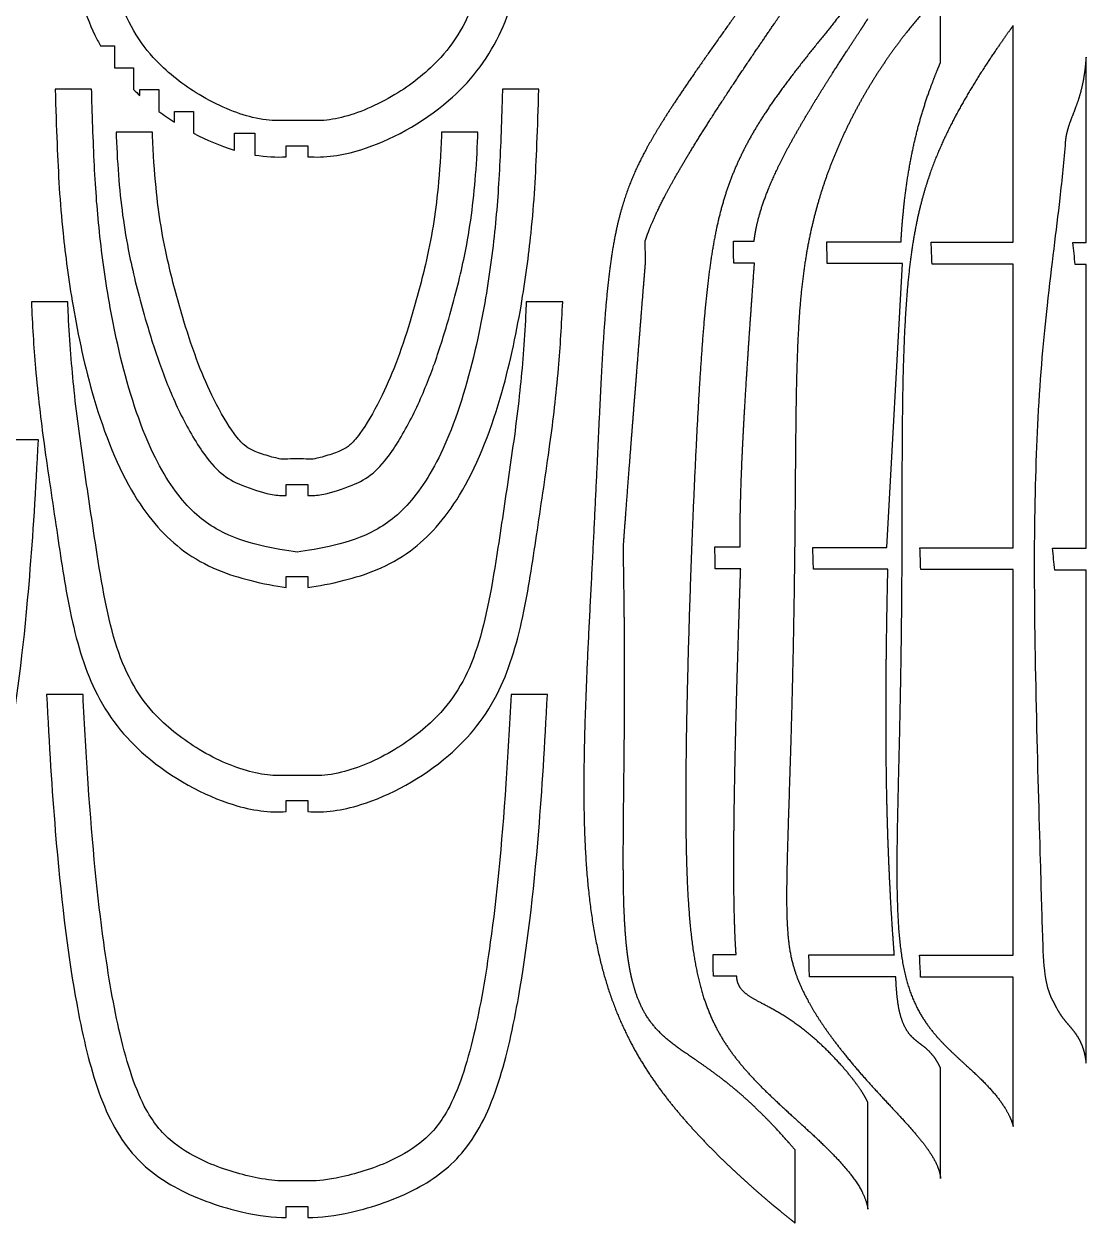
# Model space of a CAD drawing. Header units: millimetres. Extents: x -257 to -2, y -273 to -2.
# Drawn here: x -147.5 to -1.5, y -259.4 to -94.6 of the extents above; entities that cross this region are included whole.
import ezdxf

# ---------------------------------------------------------------- set-up
doc = ezdxf.new("R2010")
doc.units = ezdxf.units.MM
doc.layers.get('0').update_dxf_attribs({"linetype": 'CONTINUOUS'})

msp = doc.modelspace()

# ---------------------------------------------------------------- linework, layer by layer
for p, q in [((-21.5, -99.84), (-21.5, -90.35)), ((-11.5, -124.56), (-11.5, -94.76)), ((-137.02, -97.58), (-135.08, -97.58)), ((-135.08, -97.58), (-135.08, -100.58)), ((-1.5, -124.62), (-1.5, -99.15)), ((-135.08, -100.58), (-132.48, -100.58)), ((-132.48, -100.58), (-132.48, -103.58)), ((-138.25, -103.53), (-143.25, -103.53)), ((-131.6, -104.42), (-131.6, -103.58)), ((-131.6, -103.58), (-128.99, -103.58)), ((-128.99, -103.58), (-128.99, -106.58)), ((-76.75, -103.53), (-81.75, -103.53)), ((-126.85, -108.06), (-126.85, -106.58)), ((-126.85, -106.58), (-124.23, -106.58)), ((-124.23, -106.58), (-124.23, -109.58)), ((-107.58, -107.85), (-112.6, -107.85)), ((-134.86, -109.46), (-134.86, -110.02)), ((-129.86, -109.46), (-134.86, -109.46)), ((-129.86, -109.93), (-129.86, -109.46)), ((-118.61, -109.58), (-115.79, -109.58)), ((-118.61, -111.91), (-118.61, -109.58)), ((-115.79, -109.58), (-115.79, -112.58)), ((-90.14, -109.46), (-90.14, -109.93)), ((-85.14, -109.46), (-90.14, -109.46)), ((-85.14, -110.02), (-85.14, -109.46)), ((-111.5, -112.81), (-111.5, -111.31)), ((-111.5, -111.31), (-108.5, -111.31)), ((-108.5, -111.31), (-108.5, -112.81)), ((-4.35, -110.74), (-4.35, -110.78)), ((-49.99, -124.44), (-49.64, -124.44)), ((-49.96, -126.22), (-49.99, -124.44)), ((-49.64, -124.44), (-47.14, -124.44)), ((-37.15, -124.5), (-26.94, -124.5)), ((-22.79, -124.56), (-11.5, -124.56)), ((-3.31, -124.62), (-1.5, -124.62)), ((-49.94, -127.44), (-49.96, -126.22)), ((-47.09, -127.44), (-49.94, -127.44)), ((-26.76, -127.5), (-37.09, -127.5)), ((-28.9, -166.5), (-26.76, -127.5)), ((-11.5, -127.56), (-22.68, -127.56)), ((-11.5, -166.56), (-11.5, -127.56)), ((-1.5, -127.62), (-2.98, -127.62)), ((-1.5, -166.62), (-1.5, -127.62)), ((-141.53, -132.75), (-146.53, -132.75)), ((-73.47, -132.75), (-78.47, -132.75)), ((-145.57, -151.71), (-150.57, -151.71)), ((-111.5, -157.87), (-108.5, -157.87)), ((-111.5, -159.37), (-111.5, -157.87)), ((-108.5, -157.87), (-108.5, -159.37)), ((-52.54, -166.44), (-51.57, -166.44)), ((-51.57, -166.44), (-49.07, -166.44)), ((-39.07, -166.5), (-28.9, -166.5)), ((-24.34, -166.56), (-11.5, -166.56)), ((-6.11, -166.62), (-1.5, -166.62)), ((-48.99, -169.44), (-52.48, -169.44)), ((-28.75, -169.5), (-38.99, -169.5)), ((-11.5, -169.56), (-24.23, -169.56)), ((-11.5, -222.56), (-11.5, -169.56)), ((-1.5, -169.62), (-5.79, -169.62)), ((-1.5, -237.41), (-1.5, -169.62)), ((-111.5, -172), (-111.5, -170.5)), ((-111.5, -170.5), (-108.5, -170.5)), ((-108.5, -170.5), (-108.5, -172)), ((-139.43, -186.71), (-144.43, -186.71)), ((-75.57, -186.71), (-80.57, -186.71)), ((-107.4, -197.85), (-112.42, -197.85)), ((-111.5, -201.31), (-108.5, -201.31)), ((-111.5, -202.81), (-111.5, -201.31)), ((-108.5, -201.31), (-108.5, -202.81)), ((-52.79, -222.44), (-52.13, -222.44)), ((-52.13, -222.44), (-49.62, -222.44)), ((-39.61, -222.5), (-27.86, -222.5)), ((-24.38, -222.56), (-11.5, -222.56)), ((-49.54, -225.44), (-52.74, -225.44)), ((-27.65, -225.5), (-39.54, -225.5)), ((-11.5, -225.56), (-24.25, -225.56)), ((-11.5, -246.11), (-11.5, -225.56)), ((-5.41, -230.06), (-5.38, -230.12)), ((-21.5, -253.26), (-21.5, -238.08)), ((-31.5, -257.44), (-31.5, -242.78)), ((-41.5, -259.36), (-41.5, -249.32)), ((-108.66, -253.57), (-111.34, -253.57)), ((-111.5, -257.08), (-108.5, -257.08)), ((-111.5, -258.58), (-111.5, -257.08)), ((-108.5, -257.08), (-108.5, -258.58))]:
    msp.add_line(p, q)
for points, degree, knots in [([(-146.53, -42.75), (-146.4, -45.84), (-146.21, -48.94), (-145.96, -51.85), (-145.64, -55.59), (-145.23, -59.03), (-144.78, -62.29), (-144.22, -66.36), (-143.63, -70.2), (-143.05, -74.15), (-142.5, -77.86), (-141.94, -81.66), (-141.2, -85.28), (-140.38, -89.26), (-139.32, -92.95), (-137.79, -96.1), (-137.55, -96.61), (-137.29, -97.1), (-137.02, -97.58)], 3, [-0.8466628, -0.8466628, -0.8466628, -0.8466628, -0.7825089, -0.7825089, -0.7825089, -0.7001477, -0.7001477, -0.7001477, -0.5970616, -0.5970616, -0.5970616, -0.5000062, -0.5000062, -0.5000062, -0.3934263, -0.3934263, -0.3934263, -0.3763878, -0.3763878, -0.3763878, -0.3763878]), ([(-112.6, -107.85), (-113.64, -107.86), (-114.8, -107.73), (-116.12, -107.41), (-118.33, -106.87), (-120.96, -105.78), (-123.47, -104.27), (-125.63, -102.97), (-127.66, -101.39), (-129.32, -99.65), (-131.73, -97.14), (-133.45, -94.24), (-134.77, -90.23), (-136.03, -86.37), (-136.87, -81.51), (-137.63, -76.53), (-138.18, -72.97), (-138.7, -69.4), (-139.22, -65.83), (-139.74, -62.34), (-140.24, -58.82), (-140.64, -54.96), (-140.98, -51.74), (-141.26, -48.25), (-141.44, -44.64), (-141.47, -44.01), (-141.5, -43.38), (-141.53, -42.75)], 3, [0.0355399, 0.0355399, 0.0355399, 0.0355399, 0.1002708, 0.1002708, 0.1002708, 0.2092134, 0.2092134, 0.2092134, 0.3030637, 0.3030637, 0.3030637, 0.4390329, 0.4390329, 0.4390329, 0.5698203, 0.5698203, 0.5698203, 0.6633914, 0.6633914, 0.6633914, 0.755166, 0.755166, 0.755166, 0.831848, 0.831848, 0.831848, 0.8451793, 0.8451793, 0.8451793, 0.8451793]), ([(-108.5, -112.81), (-106.27, -112.98), (-103.83, -112.66), (-101.22, -111.86), (-97.19, -110.61), (-92.79, -108.22), (-89.16, -105.1), (-86.29, -102.63), (-83.94, -99.69), (-82.21, -96.1), (-80.68, -92.95), (-79.62, -89.26), (-78.8, -85.28), (-78.06, -81.66), (-77.5, -77.86), (-76.95, -74.15), (-76.37, -70.2), (-75.78, -66.36), (-75.22, -62.29), (-74.77, -59.03), (-74.36, -55.59), (-74.04, -51.85), (-73.79, -48.94), (-73.6, -45.84), (-73.47, -42.75)], 3, [0.020202, 0.020202, 0.020202, 0.020202, 0.1192752, 0.1192752, 0.1192752, 0.2721365, 0.2721365, 0.2721365, 0.3934263, 0.3934263, 0.3934263, 0.5000062, 0.5000062, 0.5000062, 0.5970616, 0.5970616, 0.5970616, 0.7001477, 0.7001477, 0.7001477, 0.7825089, 0.7825089, 0.7825089, 0.8466628, 0.8466628, 0.8466628, 0.8466628]), ([(-78.47, -42.75), (-78.5, -43.38), (-78.53, -44.01), (-78.56, -44.64), (-78.74, -48.25), (-79.02, -51.74), (-79.36, -54.96), (-79.76, -58.82), (-80.26, -62.34), (-80.78, -65.83), (-81.3, -69.4), (-81.82, -72.97), (-82.37, -76.53), (-83.13, -81.51), (-83.97, -86.37), (-85.23, -90.23), (-86.55, -94.24), (-88.27, -97.14), (-90.68, -99.65), (-92.34, -101.39), (-94.37, -102.97), (-96.53, -104.27), (-99.04, -105.78), (-101.67, -106.87), (-103.88, -107.41), (-105.04, -107.69), (-106.08, -107.83), (-107.02, -107.85)], 3, [-0.8451793, -0.8451793, -0.8451793, -0.8451793, -0.831848, -0.831848, -0.831848, -0.755166, -0.755166, -0.755166, -0.6633914, -0.6633914, -0.6633914, -0.5698203, -0.5698203, -0.5698203, -0.4390329, -0.4390329, -0.4390329, -0.3030637, -0.3030637, -0.3030637, -0.2092134, -0.2092134, -0.2092134, -0.1002708, -0.1002708, -0.1002708, -0.043393, -0.043393, -0.043393, -0.043393]), ([(-47.14, -124.44), (-47.11, -124.1), (-47.01, -123.39), (-46.81, -122.29), (-46.43, -120.73), (-45.75, -118.64), (-44.86, -116.41), (-43.77, -114.06), (-42.52, -111.62), (-41.13, -109.13), (-39.67, -106.65), (-38.2, -104.25), (-36.77, -101.97), (-35.43, -99.88), (-34.21, -98.01), (-33.14, -96.37), (-32.41, -95.25), (-31.93, -94.52), (-31.64, -94.08), (-31.5, -93.87)], 5, [-0.9978198, -0.9978198, -0.9978198, -0.9978198, -0.9978198, -0.9978198, -0.9333333, -0.8666667, -0.8, -0.7333333, -0.6666667, -0.6, -0.5333333, -0.4666667, -0.4, -0.3333333, -0.2666667, -0.2, -0.1333333, -0.0666667, 0, 0, 0, 0, 0, 0]), ([(-1.5, -99.15), (-1.52, -99.42), (-1.56, -99.97), (-1.64, -100.78), (-1.78, -101.84), (-2.03, -103.1), (-2.34, -104.32), (-2.72, -105.48), (-3.13, -106.59), (-3.56, -107.65), (-3.94, -108.69), (-4.17, -109.51), (-4.28, -110.13), (-4.33, -110.54), (-4.35, -110.74)], 5, [0, 0, 0, 0, 0, 0, 0.1, 0.2, 0.3, 0.4, 0.5, 0.6, 0.7, 0.8, 0.9, 0.9962399, 0.9962399, 0.9962399, 0.9962399, 0.9962399, 0.9962399]), ([(-143.25, -103.53), (-143.18, -106.21), (-143.1, -108.68), (-143, -111.01), (-142.83, -115.26), (-142.62, -119.03), (-142.18, -123.31), (-141.86, -126.36), (-141.43, -129.7), (-140.8, -133.35), (-140.11, -137.37), (-139.18, -141.75), (-137.93, -145.99), (-136.49, -150.91), (-134.62, -155.6), (-132.35, -159.34), (-130.35, -162.63), (-128.05, -165.17), (-125.59, -166.97), (-122.61, -169.16), (-119.38, -170.3), (-116.48, -171.03), (-114.64, -171.5), (-112.95, -171.8), (-111.5, -172)], 3, [-0.8870914, -0.8870914, -0.8870914, -0.8870914, -0.8134813, -0.8134813, -0.8134813, -0.6789986, -0.6789986, -0.6789986, -0.5831378, -0.5831378, -0.5831378, -0.4775496, -0.4775496, -0.4775496, -0.3550334, -0.3550334, -0.3550334, -0.2473184, -0.2473184, -0.2473184, -0.1164092, -0.1164092, -0.1164092, -0.0329322, -0.0329322, -0.0329322, -0.0329322]), ([(-110, -167.14), (-111.37, -166.99), (-113.21, -166.69), (-115.17, -166.21), (-117.05, -165.74), (-118.98, -165.1), (-120.75, -164.14), (-122.61, -163.13), (-124.36, -161.74), (-126.07, -159.62), (-127.8, -157.48), (-129.45, -154.57), (-130.88, -151.09), (-132.53, -147.07), (-133.86, -142.35), (-134.85, -137.77), (-135.67, -133.99), (-136.27, -130.34), (-136.7, -127.05), (-137.18, -123.44), (-137.47, -120.27), (-137.68, -117.14), (-137.9, -113.82), (-138.03, -110.46), (-138.16, -106.58), (-138.19, -105.59), (-138.22, -104.58), (-138.25, -103.53)], 3, [0.0136943, 0.0136943, 0.0136943, 0.0136943, 0.1147153, 0.1147153, 0.1147153, 0.2120295, 0.2120295, 0.2120295, 0.3141993, 0.3141993, 0.3141993, 0.4175023, 0.4175023, 0.4175023, 0.5365862, 0.5365862, 0.5365862, 0.6348118, 0.6348118, 0.6348118, 0.742683, 0.742683, 0.742683, 0.8568454, 0.8568454, 0.8568454, 0.8857859, 0.8857859, 0.8857859, 0.8857859]), ([(-81.75, -103.53), (-81.78, -104.58), (-81.81, -105.59), (-81.84, -106.58), (-81.97, -110.46), (-82.1, -113.82), (-82.32, -117.14), (-82.53, -120.27), (-82.82, -123.44), (-83.3, -127.05), (-83.73, -130.34), (-84.33, -133.99), (-85.15, -137.77), (-86.14, -142.35), (-87.47, -147.07), (-89.12, -151.09), (-90.55, -154.57), (-92.2, -157.48), (-93.93, -159.62), (-95.64, -161.74), (-97.39, -163.13), (-99.25, -164.14), (-101.02, -165.1), (-102.95, -165.74), (-104.83, -166.21), (-106.79, -166.69), (-108.63, -166.99), (-110, -167.14)], 3, [-0.8857859, -0.8857859, -0.8857859, -0.8857859, -0.8568454, -0.8568454, -0.8568454, -0.742683, -0.742683, -0.742683, -0.6348118, -0.6348118, -0.6348118, -0.5365862, -0.5365862, -0.5365862, -0.4175023, -0.4175023, -0.4175023, -0.3141993, -0.3141993, -0.3141993, -0.2120295, -0.2120295, -0.2120295, -0.1147153, -0.1147153, -0.1147153, -0.0136943, -0.0136943, -0.0136943, -0.0136943]), ([(-108.5, -172), (-107.05, -171.8), (-105.36, -171.5), (-103.52, -171.03), (-100.62, -170.3), (-97.39, -169.16), (-94.41, -166.97), (-91.95, -165.17), (-89.65, -162.63), (-87.65, -159.34), (-85.38, -155.6), (-83.51, -150.91), (-82.07, -145.99), (-80.82, -141.75), (-79.89, -137.37), (-79.2, -133.35), (-78.57, -129.7), (-78.14, -126.36), (-77.82, -123.31), (-77.38, -119.03), (-77.17, -115.26), (-77, -111.01), (-76.9, -108.68), (-76.82, -106.21), (-76.75, -103.53)], 3, [0.0329322, 0.0329322, 0.0329322, 0.0329322, 0.1164092, 0.1164092, 0.1164092, 0.2473184, 0.2473184, 0.2473184, 0.3550334, 0.3550334, 0.3550334, 0.4775496, 0.4775496, 0.4775496, 0.5831378, 0.5831378, 0.5831378, 0.6789986, 0.6789986, 0.6789986, 0.8134813, 0.8134813, 0.8134813, 0.8870914, 0.8870914, 0.8870914, 0.8870914]), ([(-134.86, -110.02), (-134.78, -112.1), (-134.66, -114.1), (-134.5, -116.02), (-134.18, -119.82), (-133.7, -123.28), (-132.93, -126.92), (-132.37, -129.57), (-131.65, -132.36), (-130.86, -135.07), (-130.21, -137.32), (-129.54, -139.47), (-128.79, -141.56), (-128.08, -143.53), (-127.28, -145.52), (-126.28, -147.61), (-125.32, -149.61), (-124.18, -151.67), (-123.03, -153.33), (-122.14, -154.61), (-121.27, -155.6), (-120.45, -156.28), (-119.55, -157.04), (-118.67, -157.51), (-117.58, -157.96), (-116.32, -158.47), (-114.82, -158.94), (-113.69, -159.18), (-112.92, -159.33), (-112.36, -159.38), (-111.76, -159.38), (-111.68, -159.38), (-111.59, -159.38), (-111.5, -159.37)], 3, [-0.9993402, -0.9993402, -0.9993402, -0.9993402, -0.9153685, -0.9153685, -0.9153685, -0.7494028, -0.7494028, -0.7494028, -0.6288324, -0.6288324, -0.6288324, -0.5287594, -0.5287594, -0.5287594, -0.4348217, -0.4348217, -0.4348217, -0.345247, -0.345247, -0.345247, -0.2760324, -0.2760324, -0.2760324, -0.1993308, -0.1993308, -0.1993308, -0.1105812, -0.1105812, -0.1105812, -0.0510695, -0.0510695, -0.0510695, -0.0426065, -0.0426065, -0.0426065, -0.0426065]), ([(-110, -154.34), (-110.62, -154.34), (-111.2, -154.37), (-111.54, -154.37), (-112.05, -154.39), (-112.07, -154.39), (-112.45, -154.32), (-112.82, -154.26), (-113.49, -154.09), (-114.24, -153.85), (-114.95, -153.62), (-115.66, -153.35), (-116.13, -153.14), (-116.67, -152.89), (-116.9, -152.74), (-117.27, -152.43), (-117.61, -152.14), (-118.08, -151.64), (-118.65, -150.86), (-119.51, -149.69), (-120.52, -147.97), (-121.39, -146.22), (-122.21, -144.57), (-122.92, -142.94), (-123.53, -141.36), (-124.28, -139.43), (-124.92, -137.49), (-125.56, -135.39), (-126.32, -132.86), (-127.06, -130.17), (-127.65, -127.64), (-128.5, -124), (-129.03, -120.72), (-129.39, -117.06), (-129.61, -114.81), (-129.76, -112.44), (-129.86, -109.93)], 3, [0, 0, 0, 0, 0.0399164, 0.0399164, 0.0399164, 0.0999216, 0.0999216, 0.0999216, 0.1590355, 0.1590355, 0.1590355, 0.2148241, 0.2148241, 0.2148241, 0.278508, 0.278508, 0.278508, 0.3361832, 0.3361832, 0.3361832, 0.4222282, 0.4222282, 0.4222282, 0.5032773, 0.5032773, 0.5032773, 0.6023825, 0.6023825, 0.6023825, 0.7214196, 0.7214196, 0.7214196, 0.8929662, 0.8929662, 0.8929662, 0.9980823, 0.9980823, 0.9980823, 0.9980823]), ([(-124.23, -109.58), (-122.4, -110.54), (-120.56, -111.31), (-118.78, -111.86), (-118.73, -111.87), (-118.67, -111.89), (-118.61, -111.91)], 3, [-0.18668422, -0.18668422, -0.18668422, -0.18668422, -0.11927517, -0.11927517, -0.11927517, -0.11717116, -0.11717116, -0.11717116, -0.11717116]), ([(-90.14, -109.93), (-90.24, -112.44), (-90.39, -114.81), (-90.61, -117.06), (-90.97, -120.72), (-91.5, -124), (-92.35, -127.64), (-92.94, -130.17), (-93.68, -132.86), (-94.44, -135.39), (-95.08, -137.49), (-95.72, -139.43), (-96.47, -141.36), (-97.08, -142.94), (-97.79, -144.57), (-98.61, -146.22), (-99.48, -147.97), (-100.49, -149.69), (-101.35, -150.86), (-101.92, -151.64), (-102.39, -152.14), (-102.73, -152.43), (-103.1, -152.74), (-103.33, -152.89), (-103.87, -153.14), (-104.34, -153.35), (-105.05, -153.62), (-105.76, -153.85), (-106.51, -154.09), (-107.18, -154.26), (-107.55, -154.32), (-107.93, -154.39), (-107.95, -154.39), (-108.46, -154.37), (-108.8, -154.37), (-109.37, -154.34), (-110, -154.34)], 3, [-0.9980823, -0.9980823, -0.9980823, -0.9980823, -0.8929662, -0.8929662, -0.8929662, -0.7214196, -0.7214196, -0.7214196, -0.6023825, -0.6023825, -0.6023825, -0.5032773, -0.5032773, -0.5032773, -0.4222282, -0.4222282, -0.4222282, -0.3361832, -0.3361832, -0.3361832, -0.278508, -0.278508, -0.278508, -0.2148241, -0.2148241, -0.2148241, -0.1590355, -0.1590355, -0.1590355, -0.0999216, -0.0999216, -0.0999216, -0.0399164, -0.0399164, -0.0399164, -0.000119, -0.000119, -0.000119, -0.000119]), ([(-108.5, -159.37), (-108.41, -159.38), (-108.32, -159.38), (-108.24, -159.38), (-107.64, -159.38), (-107.08, -159.33), (-106.31, -159.18), (-105.18, -158.94), (-103.68, -158.47), (-102.42, -157.96), (-101.33, -157.51), (-100.45, -157.04), (-99.55, -156.28), (-98.73, -155.6), (-97.86, -154.61), (-96.97, -153.33), (-95.82, -151.67), (-94.68, -149.61), (-93.72, -147.61), (-92.72, -145.52), (-91.92, -143.53), (-91.21, -141.56), (-90.46, -139.47), (-89.79, -137.32), (-89.14, -135.07), (-88.35, -132.36), (-87.63, -129.57), (-87.07, -126.92), (-86.3, -123.28), (-85.82, -119.82), (-85.5, -116.02), (-85.34, -114.1), (-85.22, -112.1), (-85.14, -110.02)], 3, [0.0426065, 0.0426065, 0.0426065, 0.0426065, 0.0510695, 0.0510695, 0.0510695, 0.1105812, 0.1105812, 0.1105812, 0.1993308, 0.1993308, 0.1993308, 0.2760324, 0.2760324, 0.2760324, 0.345247, 0.345247, 0.345247, 0.4348217, 0.4348217, 0.4348217, 0.5287594, 0.5287594, 0.5287594, 0.6288324, 0.6288324, 0.6288324, 0.7494028, 0.7494028, 0.7494028, 0.9153685, 0.9153685, 0.9153685, 0.9993402, 0.9993402, 0.9993402, 0.9993402]), ([(-4.35, -110.78), (-4.56, -113.3), (-4.81, -115.87), (-5.11, -118.52), (-5.61, -123), (-6.25, -127.68), (-6.86, -133.24), (-7.35, -137.68), (-7.81, -142.74), (-8.13, -148.69), (-8.4, -153.83), (-8.57, -159.67), (-8.61, -166.04), (-8.65, -173.17), (-8.53, -180.97), (-8.36, -188.49), (-8.19, -196.24), (-7.97, -203.63), (-7.8, -209.54), (-7.68, -213.98), (-7.59, -217.57), (-7.49, -220.25), (-7.41, -222.66), (-7.32, -224.34), (-7.08, -225.77), (-6.87, -226.94), (-6.5, -227.98), (-6.07, -228.84), (-5.85, -229.28), (-5.63, -229.67), (-5.41, -230.06)], 3, [0.0537262, 0.0537262, 0.0537262, 0.0537262, 0.1330299, 0.1330299, 0.1330299, 0.2670118, 0.2670118, 0.2670118, 0.3743937, 0.3743937, 0.3743937, 0.4672787, 0.4672787, 0.4672787, 0.5712075, 0.5712075, 0.5712075, 0.6784056, 0.6784056, 0.6784056, 0.7588042, 0.7588042, 0.7588042, 0.8310148, 0.8310148, 0.8310148, 0.8896987, 0.8896987, 0.8896987, 0.91971, 0.91971, 0.91971, 0.91971]), ([(-62.08, -127.39), (-62.09, -126.89), (-62.09, -126.39), (-62.11, -125.39), (-62.11, -124.89), (-62.12, -124.39)], 3, [0, 0, 0, 0, 0.1499331, 0.1499331, 0.2996563, 0.2996563, 0.2996563, 0.2996563]), ([(-37.09, -127.5), (-37.1, -127), (-37.11, -126.5), (-37.13, -125.5), (-37.14, -125), (-37.15, -124.5)], 3, [0, 0, 0, 0, 0.1500624, 0.1500624, 0.300125, 0.300125, 0.300125, 0.300125]), ([(-22.68, -127.56), (-22.7, -127.06), (-22.72, -126.56), (-22.75, -125.56), (-22.77, -125.06), (-22.79, -124.56)], 3, [0, 0, 0, 0, 0.1501304, 0.1501304, 0.3002606, 0.3002606, 0.3002606, 0.3002606]), ([(-2.98, -127.62), (-3.04, -127.12), (-3.09, -126.62), (-3.2, -125.62), (-3.26, -125.12), (-3.31, -124.62)], 3, [0, 0, 0, 0, 0.1509209, 0.1509209, 0.3018176, 0.3018176, 0.3018176, 0.3018176]), ([(-49.07, -166.44), (-49.07, -165.99), (-49.08, -165.03), (-49.07, -163.5), (-49.04, -161.28), (-48.95, -158.19), (-48.82, -154.73), (-48.64, -150.93), (-48.41, -146.79), (-48.13, -142.35), (-47.82, -137.63), (-47.54, -133.67), (-47.32, -130.6), (-47.17, -128.5), (-47.09, -127.44)], 5, [-0.9975379, -0.9975379, -0.9975379, -0.9975379, -0.9975379, -0.9975379, -0.9, -0.8, -0.7, -0.6, -0.5, -0.4, -0.3, -0.2, -0.1, 0, 0, 0, 0, 0, 0]), ([(-146.53, -132.75), (-146.4, -135.84), (-146.21, -138.94), (-145.96, -141.85), (-145.64, -145.59), (-145.23, -149.03), (-144.78, -152.29), (-144.22, -156.36), (-143.63, -160.2), (-143.05, -164.15), (-142.5, -167.86), (-141.94, -171.66), (-141.2, -175.28), (-140.38, -179.26), (-139.32, -182.95), (-137.79, -186.1), (-136.06, -189.69), (-133.71, -192.63), (-130.84, -195.1), (-127.21, -198.22), (-122.81, -200.61), (-118.78, -201.86), (-116.17, -202.66), (-113.73, -202.98), (-111.5, -202.81)], 3, [-0.8466628, -0.8466628, -0.8466628, -0.8466628, -0.7825089, -0.7825089, -0.7825089, -0.7001477, -0.7001477, -0.7001477, -0.5970616, -0.5970616, -0.5970616, -0.5000062, -0.5000062, -0.5000062, -0.3934263, -0.3934263, -0.3934263, -0.2721365, -0.2721365, -0.2721365, -0.1192752, -0.1192752, -0.1192752, -0.020202, -0.020202, -0.020202, -0.020202]), ([(-112.98, -197.85), (-113.92, -197.83), (-114.96, -197.69), (-116.12, -197.41), (-118.33, -196.87), (-120.96, -195.78), (-123.47, -194.27), (-125.63, -192.97), (-127.66, -191.39), (-129.32, -189.65), (-131.73, -187.14), (-133.45, -184.24), (-134.77, -180.23), (-136.03, -176.37), (-136.87, -171.51), (-137.63, -166.53), (-138.18, -162.97), (-138.7, -159.4), (-139.22, -155.83), (-139.74, -152.34), (-140.24, -148.82), (-140.64, -144.96), (-140.98, -141.74), (-141.26, -138.25), (-141.44, -134.64), (-141.47, -134.01), (-141.5, -133.38), (-141.53, -132.75)], 3, [0.043393, 0.043393, 0.043393, 0.043393, 0.1002708, 0.1002708, 0.1002708, 0.2092134, 0.2092134, 0.2092134, 0.3030637, 0.3030637, 0.3030637, 0.4390329, 0.4390329, 0.4390329, 0.5698203, 0.5698203, 0.5698203, 0.6633914, 0.6633914, 0.6633914, 0.755166, 0.755166, 0.755166, 0.831848, 0.831848, 0.831848, 0.8451793, 0.8451793, 0.8451793, 0.8451793]), ([(-108.5, -202.81), (-106.27, -202.98), (-103.83, -202.66), (-101.22, -201.86), (-97.19, -200.61), (-92.79, -198.22), (-89.16, -195.1), (-86.29, -192.63), (-83.94, -189.69), (-82.21, -186.1), (-80.68, -182.95), (-79.62, -179.26), (-78.8, -175.28), (-78.06, -171.66), (-77.5, -167.86), (-76.95, -164.15), (-76.37, -160.2), (-75.78, -156.36), (-75.22, -152.29), (-74.77, -149.03), (-74.36, -145.59), (-74.04, -141.85), (-73.79, -138.94), (-73.6, -135.84), (-73.47, -132.75)], 3, [0.020202, 0.020202, 0.020202, 0.020202, 0.1192752, 0.1192752, 0.1192752, 0.2721365, 0.2721365, 0.2721365, 0.3934263, 0.3934263, 0.3934263, 0.5000062, 0.5000062, 0.5000062, 0.5970616, 0.5970616, 0.5970616, 0.7001477, 0.7001477, 0.7001477, 0.7825089, 0.7825089, 0.7825089, 0.8466628, 0.8466628, 0.8466628, 0.8466628]), ([(-78.47, -132.75), (-78.5, -133.38), (-78.53, -134.01), (-78.56, -134.64), (-78.74, -138.25), (-79.02, -141.74), (-79.36, -144.96), (-79.76, -148.82), (-80.26, -152.34), (-80.78, -155.83), (-81.3, -159.4), (-81.82, -162.97), (-82.37, -166.53), (-83.13, -171.51), (-83.97, -176.37), (-85.23, -180.23), (-86.55, -184.24), (-88.27, -187.14), (-90.68, -189.65), (-92.34, -191.39), (-94.37, -192.97), (-96.53, -194.27), (-99.04, -195.78), (-101.67, -196.87), (-103.88, -197.41), (-105.2, -197.73), (-106.36, -197.86), (-107.4, -197.85)], 3, [-0.8451793, -0.8451793, -0.8451793, -0.8451793, -0.831848, -0.831848, -0.831848, -0.755166, -0.755166, -0.755166, -0.6633914, -0.6633914, -0.6633914, -0.5698203, -0.5698203, -0.5698203, -0.4390329, -0.4390329, -0.4390329, -0.3030637, -0.3030637, -0.3030637, -0.2092134, -0.2092134, -0.2092134, -0.1002708, -0.1002708, -0.1002708, -0.0355399, -0.0355399, -0.0355399, -0.0355399]), ([(-178.5, -223.58), (-176.79, -223.6), (-174.77, -223.35), (-172.54, -222.85), (-169.64, -222.2), (-166.41, -221.11), (-163.59, -219.62), (-160.99, -218.25), (-158.77, -216.53), (-157, -214.34), (-154.98, -211.85), (-153.48, -208.69), (-152.29, -204.99), (-151.15, -201.44), (-150.27, -197.47), (-149.51, -193.15), (-148.38, -186.73), (-147.5, -179.49), (-146.76, -170.46), (-146.3, -164.92), (-145.91, -158.7), (-145.57, -151.71)], 3, [0.0251021, 0.0251021, 0.0251021, 0.0251021, 0.1098905, 0.1098905, 0.1098905, 0.2197623, 0.2197623, 0.2197623, 0.3208732, 0.3208732, 0.3208732, 0.4356364, 0.4356364, 0.4356364, 0.545822, 0.545822, 0.545822, 0.7097618, 0.7097618, 0.7097618, 0.810403, 0.810403, 0.810403, 0.810403]), ([(-65.08, -169.39), (-65.09, -168.89), (-65.09, -168.38), (-65.11, -167.39), (-65.11, -166.89), (-65.12, -166.39)], 3, [0, 0, 0, 0, 0.1502274, 0.1502274, 0.3008276, 0.3008276, 0.3008276, 0.3008276]), ([(-52.48, -169.44), (-52.49, -168.94), (-52.5, -168.44), (-52.52, -167.44), (-52.53, -166.94), (-52.54, -166.44)], 3, [0, 0, 0, 0, 0.1500548, 0.1500548, 0.3001103, 0.3001103, 0.3001103, 0.3001103]), ([(-38.99, -169.5), (-39, -169), (-39.02, -168.5), (-39.04, -167.5), (-39.06, -167), (-39.07, -166.5)], 3, [0, 0, 0, 0, 0.150077, 0.150077, 0.3001541, 0.3001541, 0.3001541, 0.3001541]), ([(-24.23, -169.56), (-24.25, -169.06), (-24.26, -168.56), (-24.3, -167.56), (-24.32, -167.06), (-24.34, -166.56)], 3, [0, 0, 0, 0, 0.1501262, 0.1501262, 0.3002524, 0.3002524, 0.3002524, 0.3002524]), ([(-5.79, -169.62), (-5.84, -169.12), (-5.9, -168.62), (-6.01, -167.62), (-6.06, -167.12), (-6.11, -166.62)], 3, [0, 0, 0, 0, 0.1508155, 0.1508155, 0.3015838, 0.3015838, 0.3015838, 0.3015838]), ([(-64.56, -222.39), (-64.59, -222.1), (-64.73, -220.98), (-64.91, -218.94), (-65.08, -215.82), (-65.15, -211.44), (-65.13, -206.05), (-65.07, -200.38), (-65, -194.5), (-64.95, -188.44), (-64.94, -182.23), (-64.97, -177.16), (-65.02, -173.29), (-65.06, -170.69), (-65.08, -169.39)], 5, [-0.4678654, -0.4678654, -0.4678654, -0.4678654, -0.4678654, -0.4678654, -0.45, -0.4, -0.35, -0.3, -0.25, -0.2, -0.15, -0.1, -0.05, 0, 0, 0, 0, 0, 0]), ([(-49.62, -222.44), (-49.65, -221.96), (-49.72, -220.91), (-49.8, -219.18), (-49.89, -216.53), (-49.94, -212.62), (-49.94, -208.07), (-49.89, -202.9), (-49.79, -197.15), (-49.65, -190.88), (-49.47, -184.16), (-49.29, -178.46), (-49.15, -174.02), (-49.05, -170.98), (-48.99, -169.44)], 5, [-0.9976898, -0.9976898, -0.9976898, -0.9976898, -0.9976898, -0.9976898, -0.9, -0.8, -0.7, -0.6, -0.5, -0.4, -0.3, -0.2, -0.1, 0, 0, 0, 0, 0, 0]), ([(-144.43, -186.71), (-144.09, -193.7), (-143.7, -199.92), (-143.24, -205.46), (-142.5, -214.49), (-141.62, -221.73), (-140.49, -228.15), (-139.73, -232.47), (-138.85, -236.44), (-137.71, -239.99), (-136.52, -243.69), (-135.02, -246.85), (-133, -249.34), (-131.23, -251.53), (-129.01, -253.25), (-126.41, -254.62), (-123.59, -256.11), (-120.36, -257.2), (-117.46, -257.85), (-115.23, -258.35), (-113.21, -258.6), (-111.5, -258.58)], 3, [-0.810403, -0.810403, -0.810403, -0.810403, -0.7097618, -0.7097618, -0.7097618, -0.545822, -0.545822, -0.545822, -0.4356364, -0.4356364, -0.4356364, -0.3208732, -0.3208732, -0.3208732, -0.2197623, -0.2197623, -0.2197623, -0.1098905, -0.1098905, -0.1098905, -0.0251021, -0.0251021, -0.0251021, -0.0251021]), ([(-111.91, -253.57), (-112.85, -253.55), (-114.02, -253.44), (-115.36, -253.18), (-117.49, -252.78), (-120.01, -252.04), (-122.26, -251.07), (-124.05, -250.29), (-125.62, -249.39), (-126.89, -248.39), (-128.45, -247.15), (-129.64, -245.74), (-130.74, -243.77), (-132.16, -241.19), (-133.35, -237.6), (-134.33, -233.41), (-135.21, -229.64), (-135.94, -225.45), (-136.58, -220.76), (-137.43, -214.64), (-138.13, -207.58), (-138.72, -198.97), (-138.98, -195.18), (-139.21, -191.1), (-139.43, -186.71)], 3, [0.033409, 0.033409, 0.033409, 0.033409, 0.0949424, 0.0949424, 0.0949424, 0.1924499, 0.1924499, 0.1924499, 0.2698552, 0.2698552, 0.2698552, 0.3649979, 0.3649979, 0.3649979, 0.4889552, 0.4889552, 0.4889552, 0.6003435, 0.6003435, 0.6003435, 0.7454328, 0.7454328, 0.7454328, 0.8092178, 0.8092178, 0.8092178, 0.8092178]), ([(-80.57, -186.71), (-80.79, -191.1), (-81.02, -195.18), (-81.28, -198.97), (-81.87, -207.58), (-82.57, -214.64), (-83.42, -220.76), (-84.06, -225.45), (-84.79, -229.64), (-85.67, -233.41), (-86.65, -237.6), (-87.84, -241.19), (-89.26, -243.77), (-90.36, -245.74), (-91.55, -247.15), (-93.11, -248.39), (-94.38, -249.39), (-95.95, -250.29), (-97.74, -251.07), (-99.99, -252.04), (-102.51, -252.78), (-104.64, -253.18), (-106.27, -253.49), (-107.65, -253.6), (-108.66, -253.57)], 3, [-0.8092178, -0.8092178, -0.8092178, -0.8092178, -0.7454328, -0.7454328, -0.7454328, -0.6003435, -0.6003435, -0.6003435, -0.4889552, -0.4889552, -0.4889552, -0.3649979, -0.3649979, -0.3649979, -0.2698552, -0.2698552, -0.2698552, -0.1924499, -0.1924499, -0.1924499, -0.0949424, -0.0949424, -0.0949424, -0.0200099, -0.0200099, -0.0200099, -0.0200099]), ([(-108.5, -258.58), (-106.79, -258.6), (-104.77, -258.35), (-102.54, -257.85), (-99.64, -257.2), (-96.41, -256.11), (-93.59, -254.62), (-90.99, -253.25), (-88.77, -251.53), (-87, -249.34), (-84.98, -246.85), (-83.48, -243.69), (-82.29, -239.99), (-81.15, -236.44), (-80.27, -232.47), (-79.51, -228.15), (-78.38, -221.73), (-77.5, -214.49), (-76.76, -205.46), (-76.3, -199.92), (-75.91, -193.7), (-75.57, -186.71)], 3, [0.0251021, 0.0251021, 0.0251021, 0.0251021, 0.1098905, 0.1098905, 0.1098905, 0.2197623, 0.2197623, 0.2197623, 0.3208732, 0.3208732, 0.3208732, 0.4356364, 0.4356364, 0.4356364, 0.545822, 0.545822, 0.545822, 0.7097618, 0.7097618, 0.7097618, 0.810403, 0.810403, 0.810403, 0.810403]), ([(-64.05, -225.39), (-64.07, -225.29), (-64.19, -224.72), (-64.3, -224.14), (-64.4, -223.53), (-64.49, -222.91), (-64.56, -222.39)], 5, [-0.50710445, -0.50710445, -0.50710445, -0.50710445, -0.50710445, -0.50710445, -0.5, -0.46786537, -0.46786537, -0.46786537, -0.46786537, -0.46786537, -0.46786537]), ([(-52.74, -225.44), (-52.75, -224.94), (-52.76, -224.44), (-52.77, -223.44), (-52.78, -222.94), (-52.79, -222.44)], 3, [0, 0, 0, 0, 0.1500469, 0.1500469, 0.3000946, 0.3000946, 0.3000946, 0.3000946]), ([(-39.54, -225.5), (-39.55, -225), (-39.56, -224.5), (-39.59, -223.5), (-39.6, -223), (-39.61, -222.5)], 3, [0, 0, 0, 0, 0.1500764, 0.1500764, 0.300153, 0.300153, 0.300153, 0.300153]), ([(-24.25, -225.56), (-24.27, -225.06), (-24.29, -224.56), (-24.34, -223.56), (-24.36, -223.06), (-24.38, -222.56)], 3, [0, 0, 0, 0, 0.1501732, 0.1501732, 0.3003461, 0.3003461, 0.3003461, 0.3003461]), ([(-41.5, -249.32), (-42.12, -248.6), (-43.35, -247.19), (-45.17, -245.21), (-47.55, -242.86), (-50.42, -240.37), (-53.18, -238.29), (-55.79, -236.53), (-58.19, -234.91), (-60.29, -233.17), (-61.98, -231.12), (-63, -229.07), (-63.59, -227.28), (-63.91, -226), (-64.05, -225.39)], 5, [-1, -1, -1, -1, -1, -1, -0.95, -0.9, -0.85, -0.8, -0.75, -0.7, -0.65, -0.6, -0.55, -0.5071044, -0.5071044, -0.5071044, -0.5071044, -0.5071044, -0.5071044]), ([(-5.38, -230.12), (-5.31, -230.26), (-5.14, -230.54), (-4.87, -230.95), (-4.47, -231.47), (-3.93, -232.09), (-3.39, -232.72), (-2.88, -233.37), (-2.45, -234.07), (-2.09, -234.82), (-1.81, -235.62), (-1.65, -236.31), (-1.56, -236.85), (-1.52, -237.22), (-1.5, -237.41)], 5, [-0.992129, -0.992129, -0.992129, -0.992129, -0.992129, -0.992129, -0.9, -0.8, -0.7, -0.6, -0.5, -0.4, -0.3, -0.2, -0.1, 0, 0, 0, 0, 0, 0])]:
    msp.add_open_spline(points, degree=degree, knots=knots)
for points, degree in [([(-41.5, -81.99), (-42.5, -83.36), (-44.44, -86.04), (-47.21, -89.86), (-50.59, -94.57), (-54.32, -99.83), (-57.54, -104.5), (-60.26, -108.68), (-62.5, -112.55), (-64.28, -116.37), (-65.64, -120.47), (-66.64, -125.13), (-67.34, -130.58), (-67.85, -136.91), (-68.24, -144.11), (-68.61, -152.08), (-69.01, -160.66), (-69.46, -169.67), (-69.95, -178.87), (-70.37, -188.04), (-70.62, -196.96), (-70.58, -205.43), (-70.11, -213.28), (-69.11, -220.4), (-67.54, -226.73), (-65.4, -232.31), (-62.77, -237.23), (-59.74, -241.62), (-56.42, -245.61), (-52.89, -249.34), (-49.22, -252.86), (-46.19, -255.54), (-43.86, -257.47), (-42.29, -258.73), (-41.5, -259.36)], 5), ([(-31.5, -87.18), (-31.57, -87.55), (-31.89, -88.43), (-32.87, -90.13), (-35.07, -93.09), (-38.73, -97.56), (-42.59, -102.39), (-46.04, -107.22), (-48.78, -111.95), (-50.79, -116.64), (-52.17, -121.44), (-53.11, -126.58), (-53.79, -132.23), (-54.31, -138.52), (-54.76, -145.5), (-55.17, -153.17), (-55.55, -161.47), (-55.89, -170.25), (-56.18, -179.34), (-56.42, -188.45), (-56.56, -197.32), (-56.57, -205.66), (-56.39, -213.26), (-55.91, -219.95), (-55.01, -225.7), (-53.51, -230.6), (-51.22, -234.9), (-48.06, -238.85), (-44.1, -242.71), (-39.71, -246.59), (-35.58, -250.44), (-33.09, -253.4), (-31.97, -255.48), (-31.6, -256.8), (-31.5, -257.44)], 5), ([(-62.12, -124.39), (-62, -124.03), (-61.75, -123.28), (-61.28, -122.07), (-60.47, -120.26), (-59.14, -117.65), (-57.48, -114.69), (-55.49, -111.36), (-53.19, -107.71), (-50.62, -103.76), (-47.81, -99.55), (-45.38, -95.99), (-43.48, -93.23), (-42.17, -91.34), (-41.5, -90.39)], 5), ([(-21.5, -90.35), (-22.13, -91), (-23.37, -92.33), (-25.16, -94.39), (-27.43, -97.24), (-30.04, -100.99), (-32.43, -104.92), (-34.57, -109.03), (-36.44, -113.29), (-38.01, -117.69), (-39.26, -122.25), (-40.19, -127.04), (-40.81, -132.2), (-41.18, -137.95), (-41.37, -144.47), (-41.45, -151.95), (-41.51, -160.42), (-41.59, -169.79), (-41.75, -179.74), (-41.99, -189.75), (-42.28, -199.2), (-42.57, -207.54), (-42.74, -214.36), (-42.65, -219.6), (-42.1, -223.5), (-40.78, -227.13), (-38.56, -231.06), (-35.52, -235.29), (-31.88, -239.6), (-28.06, -243.65), (-24.61, -247.31), (-22.63, -249.89), (-21.79, -251.64), (-21.54, -252.73), (-21.5, -253.26)], 5), ([(-11.5, -94.76), (-12, -95.45), (-12.98, -96.81), (-14.39, -98.84), (-16.16, -101.52), (-18.18, -104.85), (-20, -108.17), (-21.62, -111.55), (-23.02, -115.08), (-24.19, -118.9), (-25.13, -123.12), (-25.82, -127.86), (-26.3, -133.16), (-26.59, -139.06), (-26.75, -145.52), (-26.81, -152.51), (-26.82, -159.93), (-26.83, -167.7), (-26.88, -175.7), (-26.99, -183.79), (-27.15, -191.85), (-27.35, -199.71), (-27.53, -207.22), (-27.56, -214.2), (-27.29, -220.47), (-26.49, -225.84), (-24.87, -230.1), (-22.5, -233.44), (-19.69, -236.18), (-16.82, -238.69), (-14.28, -241.18), (-12.75, -243.19), (-11.97, -244.67), (-11.63, -245.63), (-11.5, -246.11)], 5), ([(-26.94, -124.5), (-26.91, -123.95), (-26.84, -122.86), (-26.71, -121.23), (-26.5, -119.09), (-26.17, -116.47), (-25.75, -113.91), (-25.26, -111.4), (-24.67, -108.97), (-24, -106.6), (-23.25, -104.29), (-22.58, -102.48), (-22.05, -101.15), (-21.69, -100.28), (-21.5, -99.84)], 5), ([(-132.48, -103.58), (-132.19, -103.86), (-131.9, -104.14), (-131.6, -104.42)], 3), ([(-128.99, -106.58), (-128.3, -107.1), (-127.58, -107.59), (-126.85, -108.06)], 3), ([(-107.02, -107.85), (-107.21, -107.85), (-107.4, -107.85), (-107.58, -107.85)], 3), ([(-115.79, -112.58), (-114.29, -112.83), (-112.86, -112.91), (-111.5, -112.81)], 3), ([(-65.12, -166.39), (-65.08, -165.81), (-64.99, -164.63), (-64.86, -162.8), (-64.66, -160.26), (-64.41, -156.88), (-64.13, -153.28), (-63.84, -149.47), (-63.52, -145.43), (-63.18, -141.19), (-62.83, -136.76), (-62.54, -133.09), (-62.31, -130.26), (-62.16, -128.35), (-62.08, -127.39)], 5), ([(-27.86, -222.5), (-27.93, -221.63), (-28.06, -219.87), (-28.24, -217.17), (-28.45, -213.47), (-28.67, -208.67), (-28.84, -203.66), (-28.95, -198.45), (-29.01, -193.03), (-29.01, -187.41), (-28.97, -181.61), (-28.9, -176.84), (-28.83, -173.2), (-28.78, -170.74), (-28.75, -169.5)], 5), ([(-112.42, -197.85), (-112.6, -197.85), (-112.79, -197.85), (-112.98, -197.85)], 3), ([(-31.5, -242.78), (-31.58, -242.61), (-31.76, -242.25), (-32.09, -241.66), (-32.64, -240.8), (-33.54, -239.59), (-34.64, -238.24), (-35.93, -236.8), (-37.4, -235.3), (-39.02, -233.81), (-40.75, -232.41), (-42.52, -231.17), (-44.28, -230.11), (-45.93, -229.24), (-47.4, -228.48), (-48.57, -227.71), (-49.19, -226.95), (-49.45, -226.26), (-49.53, -225.73), (-49.54, -225.44)], 5), ([(-21.5, -238.08), (-21.65, -237.75), (-21.97, -237.13), (-22.47, -236.36), (-23.18, -235.58), (-24.09, -234.88), (-24.98, -234.25), (-25.76, -233.51), (-26.42, -232.53), (-26.94, -231.25), (-27.32, -229.66), (-27.51, -228.14), (-27.6, -226.87), (-27.64, -225.97), (-27.65, -225.5)], 5), ([(-111.34, -253.57), (-111.52, -253.58), (-111.71, -253.58), (-111.91, -253.57)], 3)]:
    msp.add_open_spline(points, degree=degree)

doc.saveas('drawing.dxf')
